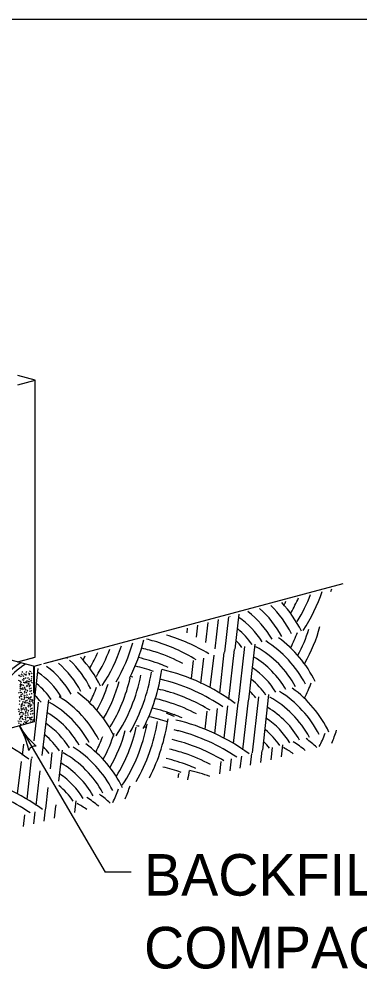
# Model space of a CAD drawing. Extents: x 1007 to 1035.5, y 1000.5 to 1021.5.
# Drawn here: x 1030.522 to 1032.161, y 1010.735 to 1015.305 of the extents above; entities that cross this region are included whole.
import ezdxf

# ---------------------------------------------------------------- set-up
doc = ezdxf.new("R2010")
doc.units = 0
for name, color, linetype in [('Level 1', 7, 'Continuous'), ('Level 11', 7, 'Continuous'), ('Level 5', 7, 'Continuous')]:
    doc.layers.add(name, color=color, linetype=linetype)

msp = doc.modelspace()

# ---------------------------------------------------------------- linework, layer by layer
at = {"layer": 'Level 11'}
for p, q in [((1007, 1015.3049), (1035.5, 1015.3049)), ((1030.5921, 1012.1921), (1024.8243, 1013.7376)), ((1030.5991, 1013.5683), (1030.5158, 1013.5906)), ((1030.5158, 1013.5459), (1030.5991, 1013.5683)), ((1030.5991, 1012.2349), (1030.5991, 1013.5683)), ((1030.6418, 1012.204), (1032.0797, 1012.5893)), ((1030.5143, 1012.2129), (1030.5991, 1012.2357)), ((1030.5158, 1012.2126), (1030.599, 1012.2349)), ((1030.5158, 1012.2126), (1030.599, 1012.2349)), ((1030.5158, 1012.2126), (1030.599, 1012.2349)), ((1030.5158, 1012.2126), (1030.599, 1012.2349)), ((1030.5158, 1012.2126), (1030.599, 1012.2349)), ((1030.5158, 1012.2126), (1030.5991, 1012.2349)), ((1030.5947, 1012.1913), (1030.6307, 1012.201)), ((1030.5947, 1012.1913), (1030.6307, 1012.201)), ((1030.6418, 1012.204), (1030.7691, 1012.2381)), ((1030.5305, 1012.1553), (1030.5375, 1012.1523)), ((1030.5405, 1012.1649), (1030.5365, 1012.161)), ((1030.5435, 1012.1562), (1030.5505, 1012.1533)), ((1030.5595, 1012.1658), (1030.5555, 1012.1619)), ((1030.5665, 1012.1601), (1030.5735, 1012.1571)), ((1030.5715, 1012.1688), (1030.5785, 1012.1658)), ((1030.5845, 1012.1591), (1030.5805, 1012.1552)), ((1030.5921, 1012.1921), (1030.5921, 1012.0629)), ((1030.5947, 1012.1913), (1030.5947, 1011.9234)), ((1030.5185, 1012.1243), (1030.5255, 1012.1213)), ((1030.5195, 1012.1503), (1030.5265, 1012.1474)), ((1030.5235, 1012.1484), (1030.5195, 1012.1445)), ((1030.5235, 1012.1484), (1030.5195, 1012.1445)), ((1030.5245, 1012.1213), (1030.5315, 1012.1184)), ((1030.5335, 1012.1445), (1030.5295, 1012.1406)), ((1030.5335, 1012.1144), (1030.5295, 1012.1106)), ((1030.5365, 1012.1271), (1030.5435, 1012.1242)), ((1030.5385, 1012.1464), (1030.5455, 1012.1436)), ((1030.5415, 1012.1348), (1030.5485, 1012.1319)), ((1030.5465, 1012.1271), (1030.5425, 1012.1233)), ((1030.5425, 1012.1164), (1030.5495, 1012.1136)), ((1030.5425, 1012.1145), (1030.5495, 1012.1116)), ((1030.5565, 1012.1358), (1030.5525, 1012.1319)), ((1030.5575, 1012.1543), (1030.5535, 1012.1503)), ((1030.5575, 1012.1503), (1030.5535, 1012.1464)), ((1030.5575, 1012.1183), (1030.5535, 1012.1144)), ((1030.5575, 1012.1144), (1030.5535, 1012.1106)), ((1030.5575, 1012.1233), (1030.5645, 1012.1203)), ((1030.5585, 1012.1126), (1030.5655, 1012.1097)), ((1030.5675, 1012.1358), (1030.5635, 1012.1319)), ((1030.5655, 1012.1193), (1030.5725, 1012.1164)), ((1030.5735, 1012.1523), (1030.5695, 1012.1484)), ((1030.5735, 1012.1299), (1030.5695, 1012.1261)), ((1030.5735, 1012.1223), (1030.5805, 1012.1193)), ((1030.5845, 1012.1436), (1030.5805, 1012.1397)), ((1030.5845, 1012.1329), (1030.5805, 1012.129)), ((1030.5845, 1012.1251), (1030.5805, 1012.1213)), ((1030.5855, 1012.1144), (1030.5815, 1012.1106)), ((1030.5235, 1012.0651), (1030.5195, 1012.0612)), ((1030.5245, 1012.0874), (1030.5315, 1012.0844)), ((1030.5255, 1012.0999), (1030.5325, 1012.0971)), ((1030.5295, 1012.0951), (1030.5255, 1012.0913)), ((1030.5295, 1012.0786), (1030.5255, 1012.0748)), ((1030.5295, 1012.0679), (1030.5255, 1012.0641)), ((1030.5305, 1012.1058), (1030.5265, 1012.1019)), ((1030.5305, 1012.1048), (1030.5375, 1012.1019)), ((1030.5305, 1012.1048), (1030.5375, 1012.1019)), ((1030.5355, 1012.0834), (1030.5315, 1012.0796)), ((1030.5365, 1012.067), (1030.5325, 1012.0631)), ((1030.5415, 1012.0883), (1030.5375, 1012.0844)), ((1030.5435, 1012.0816), (1030.5395, 1012.0777)), ((1030.5445, 1012.1019), (1030.5405, 1012.098)), ((1030.5505, 1012.0709), (1030.5465, 1012.067)), ((1030.5505, 1012.0651), (1030.5465, 1012.0612)), ((1030.5515, 1012.0913), (1030.5475, 1012.0873)), ((1030.5525, 1012.0864), (1030.5485, 1012.0825)), ((1030.5525, 1012.0699), (1030.5485, 1012.0661)), ((1030.5535, 1012.0796), (1030.5495, 1012.0758)), ((1030.5565, 1012.0806), (1030.5525, 1012.0767)), ((1030.5595, 1012.0651), (1030.5555, 1012.0612)), ((1030.5625, 1012.1019), (1030.5585, 1012.098)), ((1030.5625, 1012.0961), (1030.5585, 1012.0922)), ((1030.5635, 1012.0758), (1030.5595, 1012.0718)), ((1030.5645, 1012.0758), (1030.5605, 1012.0718)), ((1030.5705, 1012.1087), (1030.5665, 1012.1048)), ((1030.5715, 1012.1038), (1030.5675, 1012.0999)), ((1030.5735, 1012.1009), (1030.5695, 1012.0971)), ((1030.5735, 1012.0951), (1030.5695, 1012.0913)), ((1030.5745, 1012.0844), (1030.5705, 1012.0806)), ((1030.5765, 1012.0728), (1030.5725, 1012.0689)), ((1030.5795, 1012.1028), (1030.5755, 1012.0989)), ((1030.5815, 1012.0873), (1030.5775, 1012.0834)), ((1030.5825, 1012.0758), (1030.5785, 1012.0718)), ((1030.5265, 1012.0466), (1030.5225, 1012.0428)), ((1030.5265, 1012.0418), (1030.5225, 1012.0379)), ((1030.5275, 1012.0253), (1030.5235, 1012.0214)), ((1030.5285, 1012.0486), (1030.5355, 1012.0458)), ((1030.5335, 1012.0544), (1030.5295, 1012.0505)), ((1030.5345, 1012.0369), (1030.5305, 1012.0331)), ((1030.5385, 1012.0341), (1030.5345, 1012.0302)), ((1030.5405, 1012.0603), (1030.5365, 1012.0563)), ((1030.5395, 1012.0224), (1030.5465, 1012.0196)), ((1030.5405, 1012.0224), (1030.5475, 1012.0196)), ((1030.5445, 1012.0544), (1030.5515, 1012.0515)), ((1030.5445, 1012.0544), (1030.5515, 1012.0515)), ((1030.5485, 1012.0331), (1030.5445, 1012.0293)), ((1030.5495, 1012.0448), (1030.5455, 1012.0408)), ((1030.5455, 1012.0205), (1030.5525, 1012.0176)), ((1030.5515, 1012.0408), (1030.5475, 1012.0369)), ((1030.5565, 1012.0253), (1030.5525, 1012.0214)), ((1030.5605, 1012.0438), (1030.5565, 1012.0399)), ((1030.5615, 1012.0554), (1030.5575, 1012.0515)), ((1030.5625, 1012.0293), (1030.5585, 1012.0253)), ((1030.5675, 1012.0428), (1030.5635, 1012.0389)), ((1030.5655, 1012.037), (1030.5725, 1012.0341)), ((1030.5735, 1012.0408), (1030.5695, 1012.0369)), ((1030.5745, 1012.0593), (1030.5705, 1012.0554)), ((1030.571, 1012.0226), (1030.578, 1012.0197)), ((1030.5755, 1012.0263), (1030.5715, 1012.0224)), ((1030.5735, 1012.0341), (1030.5805, 1012.0312)), ((1030.5795, 1012.0438), (1030.5755, 1012.0399)), ((1030.5815, 1012.0448), (1030.5775, 1012.0408)), ((1030.5845, 1012.0612), (1030.5805, 1012.0573)), ((1030.5855, 1012.0244), (1030.5815, 1012.0205)), ((1030.5875, 1012.0311), (1030.5835, 1012.0273)), ((1030.59, 1012.0283), (1030.586, 1012.0245)), ((1030.516, 1011.9868), (1030.523, 1011.9838)), ((1030.524, 1011.976), (1030.52, 1011.9722)), ((1030.5265, 1012.0108), (1030.5225, 1012.0069)), ((1030.53, 1011.9907), (1030.537, 1011.9877)), ((1030.531, 1012.0032), (1030.538, 1012.0003)), ((1030.535, 1011.9983), (1030.531, 1011.9945)), ((1030.535, 1011.9818), (1030.531, 1011.978)), ((1030.536, 1012.009), (1030.532, 1012.0052)), ((1030.536, 1012.008), (1030.543, 1012.0052)), ((1030.536, 1012.008), (1030.543, 1012.0052)), ((1030.5405, 1012.0147), (1030.5365, 1012.0108)), ((1030.541, 1011.9867), (1030.537, 1011.9828)), ((1030.547, 1011.9915), (1030.543, 1011.9877)), ((1030.549, 1011.9848), (1030.545, 1011.9809)), ((1030.55, 1012.0052), (1030.546, 1012.0013)), ((1030.5475, 1012.0176), (1030.5545, 1012.0148)), ((1030.556, 1011.9742), (1030.552, 1011.9703)), ((1030.557, 1011.9945), (1030.553, 1011.9906)), ((1030.558, 1011.9897), (1030.554, 1011.9858)), ((1030.558, 1011.9732), (1030.554, 1011.9693)), ((1030.559, 1011.9828), (1030.555, 1011.979)), ((1030.562, 1011.9838), (1030.558, 1011.9799)), ((1030.563, 1012.0177), (1030.559, 1012.0138)), ((1030.564, 1012.0158), (1030.571, 1012.0129)), ((1030.568, 1012.0052), (1030.564, 1012.0013)), ((1030.568, 1011.9993), (1030.564, 1011.9954)), ((1030.569, 1011.979), (1030.565, 1011.9751)), ((1030.57, 1011.979), (1030.566, 1011.9751)), ((1030.576, 1012.0119), (1030.572, 1012.008)), ((1030.577, 1012.007), (1030.573, 1012.0032)), ((1030.579, 1012.0042), (1030.575, 1012.0003)), ((1030.579, 1011.9983), (1030.575, 1011.9945)), ((1030.58, 1011.9877), (1030.576, 1011.9838)), ((1030.582, 1011.976), (1030.578, 1011.9722)), ((1030.585, 1012.0061), (1030.581, 1012.0022)), ((1030.587, 1011.9906), (1030.583, 1011.9867)), ((1030.588, 1011.979), (1030.584, 1011.9751)), ((1030.591, 1012.0177), (1030.587, 1012.0138)), ((1030.517, 1011.9296), (1030.524, 1011.9267)), ((1030.527, 1011.9615), (1030.523, 1011.9577)), ((1030.527, 1011.9393), (1030.523, 1011.9353)), ((1030.529, 1011.9683), (1030.525, 1011.9644)), ((1030.532, 1011.9498), (1030.528, 1011.946)), ((1030.532, 1011.945), (1030.528, 1011.9412)), ((1030.533, 1011.9286), (1030.529, 1011.9247)), ((1030.535, 1011.9712), (1030.531, 1011.9673)), ((1030.534, 1011.9518), (1030.541, 1011.949)), ((1030.539, 1011.9577), (1030.535, 1011.9538)), ((1030.54, 1011.9402), (1030.536, 1011.9363)), ((1030.542, 1011.9703), (1030.538, 1011.9663)), ((1030.544, 1011.9373), (1030.54, 1011.9334)), ((1030.546, 1011.9635), (1030.542, 1011.9596)), ((1030.55, 1011.9577), (1030.557, 1011.9548)), ((1030.55, 1011.9577), (1030.557, 1011.9548)), ((1030.554, 1011.9363), (1030.55, 1011.9325)), ((1030.555, 1011.948), (1030.551, 1011.9441)), ((1030.556, 1011.9683), (1030.552, 1011.9644)), ((1030.557, 1011.9441), (1030.553, 1011.9402)), ((1030.562, 1011.9286), (1030.558, 1011.9247)), ((1030.565, 1011.9683), (1030.561, 1011.9644)), ((1030.566, 1011.947), (1030.562, 1011.9432)), ((1030.567, 1011.9587), (1030.563, 1011.9548)), ((1030.568, 1011.9325), (1030.564, 1011.9286)), ((1030.573, 1011.946), (1030.569, 1011.9422)), ((1030.571, 1011.9403), (1030.578, 1011.9373)), ((1030.579, 1011.9441), (1030.575, 1011.9402)), ((1030.58, 1011.9625), (1030.576, 1011.9587)), ((1030.581, 1011.9295), (1030.577, 1011.9257)), ((1030.579, 1011.9373), (1030.586, 1011.9344)), ((1030.585, 1011.947), (1030.581, 1011.9432)), ((1030.587, 1011.948), (1030.583, 1011.9441)), ((1030.59, 1011.9644), (1030.586, 1011.9605)), ((1030.591, 1011.9277), (1030.587, 1011.9238)), ((1030.593, 1011.9343), (1030.589, 1011.9305)), ((1030.5947, 1011.9234), (1030.3535, 1011.8588)), ((1030.518, 1011.9198), (1030.525, 1011.917)), ((1030.524, 1011.9045), (1030.9356, 1011.2008)), ((1030.532, 1011.914), (1030.528, 1011.9102)), ((1030.546, 1011.9179), (1030.542, 1011.914)), ((1030.545, 1011.9257), (1030.552, 1011.9228)), ((1030.546, 1011.9257), (1030.553, 1011.9228)), ((1030.551, 1011.9238), (1030.558, 1011.9208)), ((1030.553, 1011.9208), (1030.56, 1011.918)), ((1031.0606, 1011.2008), (1030.9356, 1011.2008))]:
    msp.add_line(p, q, dxfattribs=at)
for centre, radius, start, end in [((1030.7603, 1011.8641), 0.4139, 123.6864, 141.2449), ((1030.7778, 1011.8539), 0.4139, 122.6964, 141.2449), ((1030.8614, 1012.1019), 0.3909, 210.3144, 210.3266), ((1030.8614, 1012.1019), 0.3909, 210.3266, 228.9954), ((1030.1866, 1011.7071), 0.3909, 11.6737, 30.3205), ((1030.599, 1011.7762), 0.0313, 79.1012, 161.2179)]:
    msp.add_arc(centre, radius, start, end, dxfattribs=at)
at = {"layer": 'Level 5'}
for p, q in [((1032.0217, 1012.5505), (1032.0252, 1012.5639)), ((1031.5358, 1012.4317), (1031.5359, 1012.4308)), ((1031.5606, 1012.2734), (1031.5798, 1012.4428)), ((1031.3755, 1012.3313), (1031.382, 1012.3889)), ((1031.4204, 1012.3053), (1031.4315, 1012.4024)), ((1031.4648, 1012.2749), (1031.481, 1012.4158)), ((1031.5111, 1012.2598), (1031.5304, 1012.4293)), ((1031.3298, 1012.3518), (1031.3326, 1012.3754)), ((1031.627, 1012.0306), (1031.6575, 1012.2983)), ((1031.4868, 1012.0626), (1031.509, 1012.2576)), ((1031.5313, 1012.0323), (1031.5587, 1012.2719)), ((1031.5775, 1012.0171), (1031.6082, 1012.2864)), ((1030.7508, 1012.2328), (1030.7553, 1012.2298)), ((1031.351, 1012.1321), (1031.3608, 1012.2188)), ((1031.3963, 1012.1091), (1031.4102, 1012.2309)), ((1031.4418, 1012.0886), (1031.4597, 1012.2445)), ((1030.595, 1012.0092), (1030.6145, 1012.1801)), ((1030.5944, 1011.8333), (1030.6155, 1012.0184)), ((1030.6343, 1011.7626), (1030.6648, 1012.0303)), ((1031.5978, 1011.7896), (1031.625, 1012.0291)), ((1031.644, 1011.7744), (1031.6747, 1012.0438)), ((1031.6934, 1011.7879), (1031.7238, 1012.0554)), ((1031.4174, 1011.8893), (1031.4273, 1011.9761)), ((1031.4627, 1011.8664), (1031.4766, 1011.9882)), ((1031.5083, 1011.8458), (1031.5261, 1012.0018)), ((1031.5533, 1011.8199), (1031.5755, 1012.0149)), ((1030.5387, 1011.7643), (1030.5447, 1011.8173)), ((1031.7343, 1011.7419), (1031.741, 1011.8009)), ((1031.7838, 1011.7554), (1031.7903, 1011.8128)), ((1030.5607, 1011.5519), (1030.5828, 1011.7469)), ((1030.5848, 1011.7491), (1030.5856, 1011.756)), ((1030.6731, 1011.6976), (1030.682, 1011.7758)), ((1030.7143, 1011.6388), (1030.7312, 1011.7874)), ((1031.5365, 1011.6881), (1031.543, 1011.7454)), ((1031.586, 1011.7015), (1031.5925, 1011.7591)), ((1031.6354, 1011.7149), (1031.6419, 1011.7722)), ((1031.6848, 1011.7284), (1031.6915, 1011.7864)), ((1030.5157, 1011.5778), (1030.5334, 1011.7338)), ((1031.487, 1011.6746), (1031.4937, 1011.7333)), ((1030.6051, 1011.5216), (1030.6241, 1011.6888)), ((1030.6513, 1011.5064), (1030.663, 1011.6087)), ((1030.6922, 1011.4604), (1030.6988, 1011.5184)), ((1030.7008, 1011.5199), (1030.7013, 1011.5245)), ((1030.7912, 1011.4874), (1030.7977, 1011.5448)), ((1030.5438, 1011.4201), (1030.5503, 1011.4774)), ((1030.5933, 1011.4335), (1030.5998, 1011.4911)), ((1030.6428, 1011.4469), (1030.6493, 1011.5042))]:
    msp.add_line(p, q, dxfattribs=at)
for centre, radius, start, end in [((1031.2157, 1012.8067), 0.7579, 328.161, 339.1007), ((1031.2157, 1012.8067), 0.8055, 326.5751, 341.5357), ((1031.3619, 1012.1071), 0.5286, 27.0841, 45.5111), ((1031.3619, 1012.1071), 0.5762, 26.0984, 42.7826), ((1031.2157, 1012.8067), 0.6626, 331.1856, 332.8276), ((1031.2157, 1012.8067), 0.7102, 329.8124, 336.2439), ((1031.3619, 1012.1071), 0.4334, 29.7236, 53.188), ((1031.3619, 1012.1071), 0.481, 28.2697, 48.884), ((1031.3619, 1012.1071), 0.3858, 31.5499, 55.835), ((1030.984, 1011.5118), 0.8656, 58.6885, 73.4259), ((1031.3619, 1012.1071), 0.3381, 33.916, 51.2604), ((1031.2821, 1012.5639), 0.615, 332.6415, 340.0917), ((1031.2821, 1012.5639), 0.6626, 331.1856, 342.9725), ((1031.2821, 1012.5639), 0.7102, 329.8124, 345.22), ((1030.2501, 1012.5424), 0.8531, 330.098, 343.7529), ((1030.2501, 1012.5424), 0.9007, 333.0725, 345.5893), ((1030.9232, 1011.4825), 0.8656, 73.3456, 75.8167), ((1030.9242, 1011.4828), 0.8656, 58.6885, 73.4259), ((1031.3619, 1012.1071), 0.2905, 37.1104, 45.396), ((1031.4283, 1011.8644), 0.5286, 27.0841, 58.0607), ((1031.4283, 1011.8644), 0.5762, 26.0984, 53.7029), ((1030.2501, 1012.5424), 0.7102, 329.8124, 336.3894), ((1030.2501, 1012.5424), 0.7579, 328.161, 339.2319), ((1030.2501, 1012.5424), 0.8055, 326.5751, 341.6556), ((1030.9232, 1011.4825), 0.818, 71.2403, 76.5959), ((1030.9242, 1011.4828), 0.818, 61.9292, 71.2191), ((1031.4283, 1011.8644), 0.481, 28.2697, 61.0728), ((1030.3963, 1011.8429), 0.481, 28.2697, 49.0851), ((1030.3963, 1011.8429), 0.5286, 27.0841, 45.6875), ((1030.3963, 1011.8429), 0.5762, 26.0984, 42.9402), ((1030.2501, 1012.5424), 0.6626, 331.1856, 332.9917), ((1030.9232, 1011.4825), 0.7704, 68.8103, 76.9387), ((1030.9242, 1011.4828), 0.7704, 65.8203, 68.9096), ((1031.4283, 1011.8644), 0.4334, 29.7236, 58.9884), ((1030.3963, 1011.8429), 0.3858, 31.5499, 55.835), ((1030.3963, 1011.8429), 0.4334, 29.7236, 53.4237), ((1030.3165, 1012.2997), 0.8531, 330.098, 350.7506), ((1030.9232, 1011.4825), 0.7266, 70.2206, 77.4144), ((1030.3165, 1012.2997), 0.9007, 333.0725, 352.0647), ((1030.9906, 1011.2401), 0.9609, 53.5334, 76.8246), ((1031.4283, 1011.8644), 0.3858, 31.5499, 55.835), ((1030.3165, 1012.2997), 0.7102, 329.8124, 345.22), ((1030.3165, 1012.2997), 0.7579, 328.161, 347.443), ((1030.3165, 1012.2997), 0.8055, 326.5751, 349.2093), ((1030.9232, 1011.4825), 0.6728, 77.4092, 78.5321), ((1030.9896, 1011.2398), 0.9133, 75.1912, 76.6104), ((1030.9906, 1011.2401), 0.9133, 55.9267, 75.2405), ((1031.4283, 1011.8644), 0.3381, 33.916, 51.2604), ((1031.3485, 1012.3212), 0.615, 332.6415, 340.0917), ((1030.3963, 1011.8429), 0.3381, 33.916, 51.2604), ((1030.4627, 1011.6002), 0.5762, 26.0984, 53.7029), ((1030.3165, 1012.2997), 0.615, 332.6415, 340.0917), ((1030.3165, 1012.2997), 0.6626, 331.1856, 342.9725), ((1030.9896, 1011.2398), 0.8656, 73.3456, 76.5159), ((1030.9906, 1011.2401), 0.8656, 58.6885, 73.4259), ((1031.4283, 1011.8644), 0.2905, 37.1104, 45.396), ((1031.4947, 1011.6217), 0.5286, 27.0841, 58.0607), ((1031.4947, 1011.6217), 0.5762, 26.0984, 53.7029), ((1030.3963, 1011.8429), 0.2905, 37.1104, 45.396), ((1030.4356, 1011.5964), 0.5286, 27.0841, 58.0607), ((1030.9896, 1011.2398), 0.818, 71.2403, 76.5959), ((1031.4947, 1011.6217), 0.481, 28.2697, 61.0728), ((1030.4356, 1011.5964), 0.481, 28.2697, 61.0728), ((1030.9896, 1011.2398), 0.7704, 68.8103, 76.9387), ((1030.9906, 1011.2401), 0.818, 61.9292, 71.2191), ((1031.4947, 1011.6217), 0.4334, 29.7236, 58.9884), ((1030.4356, 1011.5964), 0.4334, 29.7236, 58.9884), ((1030.9896, 1011.2398), 0.7266, 70.2206, 77.4144), ((1030.3463, 1012.0631), 0.9007, 333.0725, 352.0647), ((1030.954, 1011.2462), 0.7704, 65.8203, 68.9096), ((1030.9906, 1011.2401), 0.7704, 65.8203, 68.9096), ((1031.057, 1010.9973), 0.9609, 53.5334, 76.8246), ((1031.4947, 1011.6217), 0.3858, 31.5499, 55.835), ((1029.998, 1010.9721), 0.9609, 53.5334, 76.8246), ((1030.4356, 1011.5964), 0.3858, 31.5499, 55.835), ((1030.3463, 1012.0631), 0.7102, 329.8124, 345.22), ((1030.3463, 1012.0631), 0.7579, 328.161, 347.443), ((1030.3463, 1012.0631), 0.8055, 326.5751, 349.2093), ((1030.3463, 1012.0631), 0.8531, 330.098, 350.7506), ((1030.953, 1011.2459), 0.6728, 77.4092, 78.5321), ((1030.9896, 1011.2398), 0.6728, 77.4092, 78.5321), ((1031.056, 1010.9971), 0.9133, 75.1912, 76.6104), ((1031.4947, 1011.6217), 0.3381, 33.916, 51.2604), ((1031.4149, 1012.0785), 0.6626, 337.1463, 342.9725), ((1030.4356, 1011.5964), 0.3381, 33.916, 51.2604), ((1030.3463, 1012.0631), 0.615, 332.6415, 340.0917), ((1030.3463, 1012.0631), 0.6626, 331.1856, 342.9725), ((1031.056, 1010.9971), 0.8656, 73.3456, 76.5159), ((1031.057, 1010.9973), 0.9133, 55.9267, 75.2405), ((1031.5611, 1011.379), 0.5762, 47.1489, 53.7029), ((1031.4149, 1012.0785), 0.615, 333.5815, 340.0917), ((1030.4356, 1011.5964), 0.2905, 37.1104, 45.396), ((1030.5021, 1011.3537), 0.5286, 27.0841, 58.0607), ((1030.5021, 1011.3537), 0.5762, 26.0984, 53.7029), ((1031.056, 1010.9971), 0.818, 71.2403, 76.5959), ((1031.057, 1010.9973), 0.8656, 58.6885, 73.4259), ((1031.4947, 1011.6217), 0.2905, 37.1104, 45.396), ((1031.5611, 1011.379), 0.481, 54.5337, 61.0728), ((1031.5611, 1011.379), 0.5286, 50.4248, 58.0607), ((1030.5021, 1011.3537), 0.481, 28.2697, 61.0728), ((1031.056, 1010.9971), 0.7704, 68.8103, 76.9387), ((1031.057, 1010.9973), 0.818, 61.9292, 71.2191), ((1030.5021, 1011.3537), 0.4334, 29.7236, 58.9884), ((1031.056, 1010.9971), 0.7266, 70.2206, 77.4144), ((1031.057, 1010.9973), 0.7704, 65.8203, 68.9096), ((1030.0644, 1010.7293), 0.9609, 53.5334, 76.8246), ((1030.5021, 1011.3537), 0.3858, 31.5499, 55.835), ((1030.4493, 1011.8143), 0.8531, 349.3548, 350.7506), ((1030.4493, 1011.8143), 0.9007, 349.1403, 352.0647), ((1031.1235, 1010.7546), 0.9609, 70.7594, 76.8246), ((1030.0644, 1010.7293), 0.9133, 55.9267, 75.2405), ((1030.5021, 1011.3537), 0.3381, 33.916, 51.2604), ((1030.4223, 1011.8105), 0.6626, 337.1463, 342.9725), ((1030.5685, 1011.111), 0.5762, 47.1489, 53.7029), ((1030.4223, 1011.8105), 0.615, 333.5815, 340.0917), ((1030.5685, 1011.111), 0.481, 54.5337, 61.0728), ((1030.5685, 1011.111), 0.5286, 50.4248, 58.0607)]:
    msp.add_arc(centre, radius, start, end, dxfattribs=at)

# ---------------------------------------------------------------- texts
at = {"layer": 'Level 1'}
for s, p in [('BACKFILL AND', (1031.1233, 1011.088)), ('COMPACT EXCAVATED SOIL', (1031.1233, 1010.738))]:
    msp.add_text(s, height=0.2, dxfattribs=at).set_placement(p)

doc.saveas('drawing.dxf')
